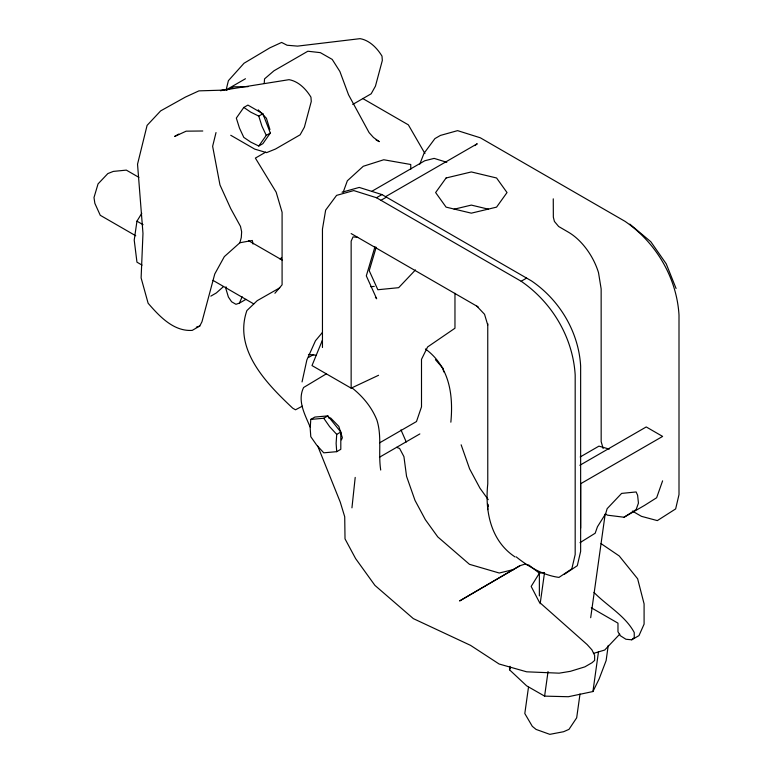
<?xml version="1.0" encoding="UTF-8"?>
<svg xmlns="http://www.w3.org/2000/svg" width="773" height="773" viewBox="0 0 773 773"><rect width="100%" height="100%" fill="white"/><g stroke="black" fill="none" stroke-linecap="round" stroke-linejoin="round"><path stroke-width="1.16" d="M340.806 432.02L340.806 449.306L336.719 451.664L323.761 452.823L316.679 445.113L310.794 436.697L310.195 428.397L310.775 419.42L314.882 417.053L327.849 415.893L340.806 432.02L336.719 434.387L336.12 443.373L336.719 451.664M450.852 422.193C453.5 394.346 449.268 366.46 425.421 348.961M515.069 556.947C490.671 540.907 484.845 511.137 487.773 483.85L487.753 323.626M539.37 595.915L539.37 573.199L528.993 565.169L524.906 564.155L520.036 565.662L459.771 600.863L520.036 565.662M580.639 528.162L580.658 483.734L662.625 436.416L646.238 426.947L579.837 465.288M226.045 286.802L225.958 288.909L228.383 297.016L231.61 301.779L235.949 304.291L239.388 303.151L245.978 299.344M264.202 83.474L264.559 78.875L273.971 70.787L307.847 51.231L320.341 52.641L332.206 59.405L339.898 71.512L348.536 94.779L369.088 132.598L373.504 137.517L379.292 141.643L376.103 139.961M351.947 507.842L355.203 477.414M608.245 645.397L606.119 660.615L599.114 678.965L592.93 691.545L568.368 696.724L544.607 696.125L526.645 685.844L509.494 669.785L509.977 666.278M528.481 687.274L524.809 713.537L532.297 726.32L536.104 729.432L549.825 734.35L563.614 731.712L568.986 729.354L576.677 717.817L580.011 693.98M540.163 603.732L544.511 572.706M544.607 696.125L548.047 671.553M590.688 617.704L605.191 514.016M592.93 691.545L598.495 651.745M141.778 213.28L136.956 221.165L134.222 240.094L136.956 262.173L142.048 265.11M302.05 381.92L306.871 359.928L315.471 340.758L322.36 332.525M216.015 132.56L212.633 146.3L219.976 184.95L230.721 208.594L240.49 226.392L241.649 231.784L241.282 237.524L239.881 242.751L224.334 256.626L214.768 273.98L201.966 321.771L199.772 326.022L192.235 330.38C173.577 331.646 159.315 316.167 148.116 303.238L141.111 277.932L142.976 233.398L137.536 164.205L147.092 125.381L160.658 110.887L185.452 97.06L198.941 90.866L224.73 90.083L220.421 90.634L289.044 79.667C298.552 81.339 306.108 89.175 310.949 97.147L311.268 101.485L304.388 127.168L300.127 134.811L275.517 149.015L266.608 152.639L254.713 149.112L230.75 135.275M226.112 90.006L228.402 80.663L244.017 63.251L269.845 47.849L281.623 42.438L287.083 45.24L297.528 46.119L360.092 38.65C369.61 40.312 377.166 48.158 381.997 56.12L382.326 60.468L375.446 86.141L371.175 93.794L352.72 104.452M242.152 296.764L239.388 303.151M375.002 246.626L366.315 275.874L376.673 298.764L375.378 297.228M376.19 247.263L369.223 270.685L377.842 289.74L398.655 287.682L415.459 269.932M662.606 480.835L656.644 497.744L644.537 505.407L624.053 517.234L607.452 515.176L605.501 513.89M343.27 191.975L347.357 180.776L363.252 166.282L383.756 159.76L410.753 164.494L410.753 169.316M419.778 164.166L424 153.334L434.928 138.589L440.397 135.43L457.587 130.637L480.304 137.787L624.971 221.31C655.871 242.432 676.742 277.536 679.003 315.046L679.003 494.594L675.65 508.914L657.34 520.606L641.474 516.345L632.353 511.088M322.457 340.052L312.002 365.571L351.145 388.162L378.557 375.282M341.444 439.856L342.352 437.692L338.816 426.387L330.651 418L328.361 417.845M509.494 669.785L510.518 667.688M258.781 146.029L266.26 135.381L270.347 133.024L262.868 113.728L247.901 105.089L243.804 107.447L236.325 118.095L239.466 128.086L243.804 137.391L250.694 142.058L258.781 146.029L262.868 143.672L270.347 133.024M280.222 259.39L281.546 257.467M274.917 293.257L282.087 284.831L282.087 212.266L276.154 192.158L255.38 158.098L265.748 152.117M619.772 634.131L604.708 650.035L593.442 653.407M591.287 607.762L617.975 623.154L617.975 631.773L620.332 635.706L625.917 639.252L631.725 639.802L634.246 637.532L634.246 632.517C625.26 615.675 607.105 605.916 593.993 592.427M223.397 286.677L216.295 292.967L210.836 296.136M474.922 145.624L477.241 143.749L385.592 196.661M564.454 574.233L577.296 565.701L580.639 551.381L580.639 366.073C578.677 331.926 559.633 300.04 531.466 280.899L381.949 194.574L359.232 187.424L342.033 192.216M624.053 517.234L636.15 509.571L638.44 503.097L637.619 495.271L636.121 491.957L621.627 493.396L607.143 508.682L605.636 513.726L597.452 526.761L595.171 533.235L579.992 542.675M226.276 89.832L245.456 78.749M178.737 134.096L174.621 136.473L186.167 131.168L202.777 130.995M243.804 107.447L250.694 112.114L258.762 116.105L262.868 113.728M371.823 191.308L424.744 160.765L434.126 158.388L446.794 162.282M322.457 347.521L322.457 229.079L325.646 210.121L336.574 195.376L353.763 190.573L376.48 197.724L381.949 194.574M308.514 357.464L313.674 354.478M326.167 373.958L303.596 387.515C297.035 401.013 305.113 414.695 310.147 427.131M302.33 406.173L295.499 409.796L292.764 408.221C266.811 383.843 233.214 349.676 246.887 310.572L257.206 300.678L279.787 287.807M376.48 197.724L521.147 281.246L526.616 278.096M310.775 419.42L323.761 418.251L327.849 415.893M379.601 442.842L416.483 421.546L421.507 406.84L421.498 359.339L427.595 346.971L454.968 328.225L454.968 293.276M379.466 457.239L419.855 433.924M580.175 456.978L598.94 446.137L609.259 449.103M631.725 639.802L638.991 635.609L644.093 624.13L644.093 603.887L637.628 578.774L619.221 555.951L601.027 543.603M380.934 200.313L386.403 197.163M226.479 90.209L233.9 86.808L248.104 86.653M196.332 327.163L199.772 326.022M514.364 569.343L499.261 573.025L469.462 564.309L437.76 536.887L425.372 519.707L415.004 500.382L406.55 476.323L403.931 456.63L399.612 448.485L396.626 447.335M454.118 209.212L471.327 205.096L488.536 209.212M239.881 242.751L252.327 240.471L253.013 244.017M544.028 572.503L539.37 573.199L531.167 586.417L539.351 602.186L587.142 644.566L591.925 649.861L594.63 655.388L594.63 660.403L592.108 662.674L584.852 666.867L570.348 671.331L559.159 673.167L526.655 671.814L499.097 663.997L470.535 645.358L413.333 618.613L374.934 585.403L355.599 558.579L345.019 538.868L344.719 516.779L340.265 502.141L317.79 446.166M370.818 286.725L374.258 286.387M357.696 237.359L353.058 236.896L351.145 241.137L351.145 388.162M308.446 354.459L316.128 355.242M362.624 98.451L408.366 124.859L424.947 153.566M351.145 233.572L478.081 306.862M138.879 177.365L126.337 170.118L113.293 171.413L107.834 173.577L98.045 183.906L93.997 197.54L94.857 203.347L100.258 215.29L135.758 235.784M248.664 240.751L282.126 260.066M136.956 221.165L143.063 224.692M213.019 280.396L253.747 303.905M629.821 224.112L650.827 241.746L666.22 263.815L676.075 288.493M521.147 281.246C552.048 302.369 572.919 337.472 575.18 374.992L575.18 554.531L571.827 568.86L558.985 577.392A107.64 62.149 60 0 1 516.229 556.869M351.715 387.631C362.672 396.269 371.726 407.081 376.924 420.135C382.065 436.416 378.123 453.48 380.712 470.042M258.23 109.853L266.405 118.24L269.932 129.545M476.825 306.137L484.545 314.292L487.753 325.066M336.719 434.387L329.636 426.667L323.761 418.251M435.431 359.696L443.045 368.334L443.673 371.871M488.227 499.638L479.965 488.188L469.598 468.853L461.143 444.804M266.26 135.381L261.921 126.086L258.762 116.105M400.965 429.875L406.25 442.001M603.153 448.504L601.172 441.644L601.152 288.928L598.515 272.666A46.467 26.823 60 0 0 568.657 232.335L558.647 226.499L554.415 221.436L553.342 217.155L553.265 198.835M488.169 506.325L487.753 504.054L487.753 509.62M446.089 177.983L435.624 192.554L446.089 207.135L471.327 213.164L496.566 207.135L507.02 192.554L496.566 177.983L471.327 171.944L446.089 177.983"/></g></svg>
